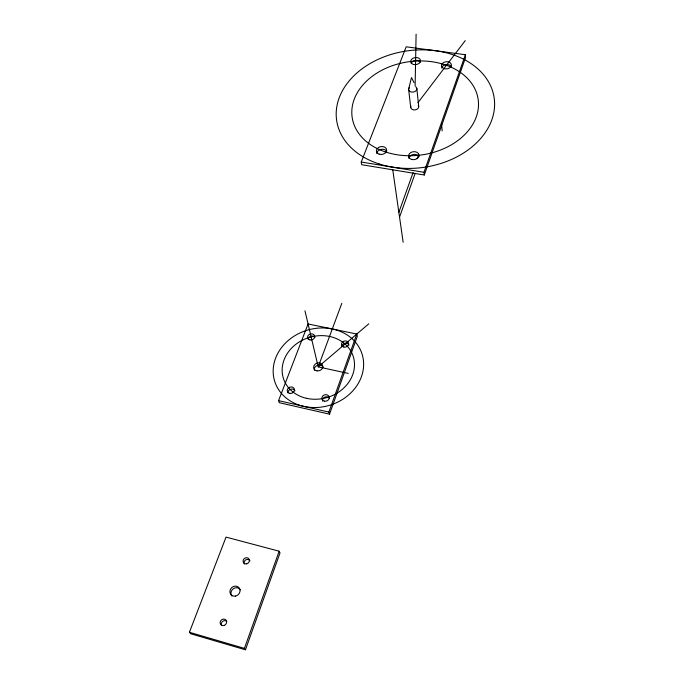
<?xml version="1.0" encoding="UTF-8"?>
<svg xmlns="http://www.w3.org/2000/svg" width="684" height="684" viewBox="0 0 684 684"><rect width="100%" height="100%" fill="white"/><g stroke="black" fill="none" stroke-linecap="round" stroke-linejoin="round"><path stroke-width="1.03" d="M415.12 85.851L416.103 34.2M408.724 88.8L411.494 77.549L414.059 82.678M424.277 175.001L465.539 57.601L465.394 54.72L406.185 46.811L361.238 162.023L361.716 164.724L424.277 175.001L423.986 172.291L465.394 54.72M399.541 217.127L415.12 173.488M245.453 649.8L280.021 552.92L279.166 551.21L226.036 537.111L189.408 632.273L190.622 633.735L245.453 649.8L244.427 648.381L189.408 632.273M329.526 414.171L357.322 336.272L356.8 334.031L308.074 323.968L278.559 400.644L279.346 402.731L329.526 414.171L328.893 412.093L356.8 334.031M417.154 158.662L418.232 155.644M398.858 212.322L413.102 172.565M244.427 648.381L279.166 551.21M341.812 303.328L318.214 366.889L348.259 373.396M417.915 102.737L465.257 40.595M368.804 323.814L318.214 366.889L304.97 310.835M361.238 162.023L423.986 172.291M278.559 400.644L328.893 412.093M392.761 169.829L403.15 242.273M408.681 89.69L410.725 107.533M416.83 88.45L418.711 106.328M441.531 123.488L442.138 130.9M244.333 564.026A3.266 2.967 -38.8 0 1 245.795 559.871A3.266 2.967 -38.8 0 1 249.968 560.752M231.91 596.106A5.301 4.805 -43.5 0 1 233.287 588.753A5.301 4.805 -43.5 0 1 240.46 589.907M221.513 625.441A3.411 3.087 -48 0 1 226.789 621.32M342.034 346.412A3.608 3.069 -14.1 0 1 345.061 343.231A3.608 3.069 -14.1 0 1 349.002 345.01M322.634 401.123A3.719 3.24 -17.5 0 1 324.78 397.139A3.719 3.24 -17.5 0 1 329.346 398.156M287.981 392.898A3.694 3.181 -20.3 0 1 290.76 389.222A3.694 3.181 -20.3 0 1 294.975 390.803M308.253 339.529A3.582 3.018 -16.6 0 1 310.929 336.254A3.582 3.018 -16.6 0 1 314.965 337.528M314.418 370.377A4.634 3.967 -17 0 1 317.581 365.307A4.634 3.967 -17 0 1 323.207 367.462M418.223 105.25A4.036 2.984 -8 0 1 415.043 109.902A4.036 2.984 -8 0 1 410.939 106.148M415.624 86.731A4.121 3.01 -8.1 0 1 415.881 90.827A4.121 3.01 -8.1 0 1 410.332 91.665A4.121 3.01 -8.1 0 1 409.297 87.689M441.727 68.007A4.976 3.582 -6.7 0 1 446.165 64.612A4.976 3.582 -6.7 0 1 451.363 66.793M411.178 63.279A4.925 3.54 -8 0 1 415.487 60.423A4.925 3.54 -8 0 1 420.327 62.124M376.79 153.558A5.181 3.942 -9.6 0 1 381.056 149.394A5.181 3.942 -9.6 0 1 386.768 151.523M408.904 158.44A5.233 3.993 -8 0 1 413.316 154.481A5.233 3.993 -8 0 1 418.959 156.67M246.377 563.872A3.283 2.967 -38.7 0 0 248.891 558.888A3.283 2.967 -38.7 0 0 243.418 559.666A3.283 2.967 -38.7 0 0 246.377 563.872M235.553 596.089A5.318 4.814 -43.3 0 0 239.058 587.744A5.318 4.814 -43.3 0 0 230.303 589.599A5.318 4.814 -43.3 0 0 235.553 596.089M224.19 625.415A3.429 3.095 -47.8 0 0 225.711 619.815A3.429 3.095 -47.8 0 0 220.257 621.773A3.429 3.095 -47.8 0 0 224.19 625.415M343.89 347.044A3.625 3.078 -14.1 0 0 348.592 343.206A3.625 3.078 -14.1 0 0 342.701 341.855A3.625 3.078 -14.1 0 0 343.89 347.044M324.575 401.192A3.728 3.249 -17.5 0 0 329.124 396.882A3.728 3.249 -17.5 0 0 322.968 395.805A3.728 3.249 -17.5 0 0 324.575 401.192M289.828 393.377A3.702 3.189 -20.2 0 0 294.402 389.119A3.702 3.189 -20.2 0 0 288.349 388.059A3.702 3.189 -20.2 0 0 289.828 393.377M309.92 339.897A3.591 3.027 -16.6 0 0 314.631 336.101A3.591 3.027 -16.6 0 0 308.843 334.767A3.591 3.027 -16.6 0 0 309.92 339.897M316.974 370.865A4.651 3.976 -17 0 0 322.668 365.555A4.651 3.976 -17 0 0 314.999 364.264A4.651 3.976 -17 0 0 316.974 370.865M306.646 398.344A36.611 31.344 -17 0 0 353.825 358.587A36.611 31.344 -17 0 0 294.505 345.394A36.611 31.344 -17 0 0 306.646 398.344M303.978 406.424A45.76 39.185 -17 0 0 362.734 356.509A45.76 39.185 -17 0 0 288.46 340.316A45.76 39.185 -17 0 0 303.978 406.424M379.124 163.946A79.566 58.824 -8 0 0 494.523 101.326A79.566 58.824 -8 0 0 372.541 62.15A79.566 58.824 -8 0 0 379.124 163.946M385.708 152.028A63.638 47.034 -8 0 0 478.458 102.455A63.638 47.034 -8 0 0 381.287 70.555A63.638 47.034 -8 0 0 385.708 152.028M444.07 68.605A4.985 3.582 -6.7 0 0 451.406 64.929A4.985 3.582 -6.7 0 0 443.839 62.389A4.985 3.582 -6.7 0 0 444.07 68.605M413.504 64.45A4.942 3.54 -8 0 0 420.498 60.457A4.942 3.54 -8 0 0 412.785 58.354A4.942 3.54 -8 0 0 413.504 64.45M411.554 159.432A5.25 4.001 -8 0 0 418.993 155.037A5.25 4.001 -8 0 0 410.81 152.541A5.25 4.001 -8 0 0 411.554 159.432M379.244 154.233A5.198 3.942 -9.6 0 0 386.674 149.873A5.198 3.942 -9.6 0 0 378.645 147.419A5.198 3.942 -9.6 0 0 379.244 154.233"/></g></svg>
